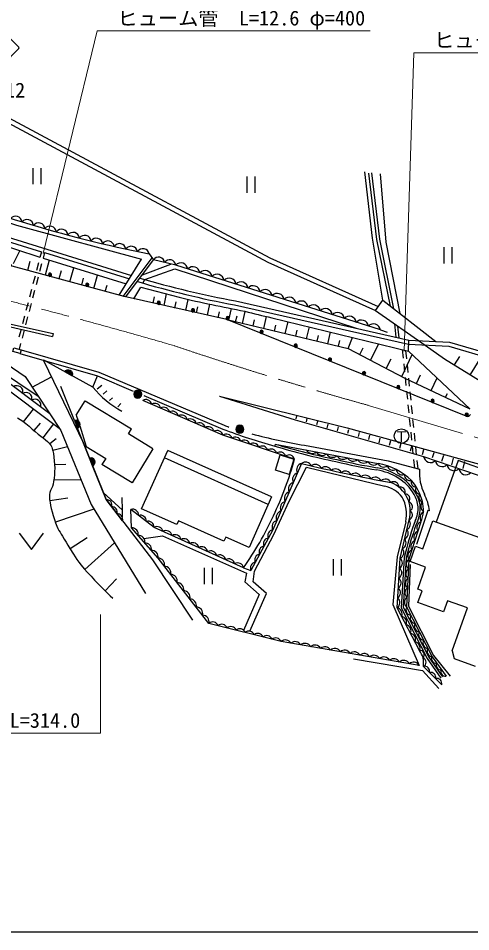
# Model space of a CAD drawing. Units: millimetres, scale not verified. Extents: x 40000 to 680000, y 20000 to 380000.
# Drawn here: x 474684 to 530604, y 205000 to 317804 of the extents above; entities that cross this region are included whole.
import ezdxf
from ezdxf.enums import TextEntityAlignment as Align

# ---------------------------------------------------------------- set-up
doc = ezdxf.new("R2010")
doc.units = ezdxf.units.MM
doc.header["$LTSCALE"] = 1000
doc.linetypes.add('CHAIN', pattern=[18.5, 12, -1.5, 3.5, -1.5])
for name, color, linetype, lineweight in [('M-BGD', 7, 'Continuous', 25), ('M-BMK', 2, 'CHAIN', 13), ('M-STR-HTXT', 7, 'Continuous', 13), ('M-STR-STRC', 7, 'Continuous', 25), ('M-TTL-BAND', 7, 'Continuous', 25)]:
    doc.layers.add(name, color=color, linetype=linetype, lineweight=lineweight)
doc.styles.add('ＭＳ ゴシック', font='')
doc.styles.get('ＭＳ ゴシック').set_extended_font_data('MS Gothic')

msp = doc.modelspace()

# ---------------------------------------------------------------- hatches: boundary and pattern name
at = {"layer": 'M-BGD'}
for points in [[(478790, 286121, 0.41422), (478590, 286321, 0.41422), (478390, 286121, 0.41422), (478590, 285921, 0.41422)], [(483413, 284871, 0.99999), (483013, 284871, 1)], [(492250, 282675, 0.99999), (491850, 282675, 0.99999)], [(496473, 281727, 0.41422), (496273, 281927, 0.41422), (496073, 281727, 0.41422), (496273, 281527, 0.41422)], [(500758, 280783, 0.99999), (500358, 280783, 1)], [(504953, 279068, 0.99999), (504553, 279068, 1)], [(509179, 277366, 0.41422), (508979, 277566, 0.41422), (508779, 277366, 0.41422), (508979, 277166, 0.41422)], [(513405, 275665, 0.41422), (513205, 275865, 0.41422), (513005, 275665, 0.41422), (513205, 275465, 0.41422)], [(480439, 274144, -1), (481316, 273664)], [(517630, 273963, 0.41422), (517430, 274163, 0.41422), (517230, 273963, 0.41422), (517430, 273763, 0.41422)], [(489950, 271388, 0.41421), (489450, 271888, 0.41421), (488950, 271388, 1)], [(521856, 272261, 0.99999), (521456, 272261, 0.99999)], [(526082, 270559, 0.99999), (525682, 270559, 0.99999)], [(530308, 268857, 0.99999), (529908, 268857, 0.99999)], [(482008, 267202, 1), (481637, 268130)], [(502564, 267052, 1), (501564, 267052, 0.41421), (502064, 266552, 0.41421)], [(483866, 262549, 1), (483495, 263477)]]:
    msp.add_hatch(color=256, dxfattribs=at).paths.add_polyline_path(points)

# ---------------------------------------------------------------- linework, layer by layer
for p, q in [((476466, 299311), (476466, 297311)), ((477466, 299311), (477466, 297311)), ((502935, 298245), (502935, 296245)), ((503935, 298245), (503935, 296245)), ((468226, 292386), (488686, 286055)), ((475373, 292022), (489926, 288046)), ((471665, 290799), (477551, 288978)), ((474087, 287512), (474899, 289097)), ((477551, 288978), (477367, 288281)), ((477933, 288859), (477752, 288169)), ((477933, 288859), (488412, 285617)), ((527273, 289540), (527273, 287540)), ((528273, 289540), (528273, 287540)), ((476110, 287771), (475811, 286665)), ((477753, 288176), (488026, 284997)), ((478520, 287939), (478014, 286069)), ((487154, 283597), (489926, 288046)), ((487660, 283461), (491215, 288214)), ((487977, 283384), (491398, 287957)), ((490873, 288695), (491398, 287957)), ((477189, 287604), (476935, 286637)), ((477573, 287492), (477319, 286525)), ((479970, 286625), (479697, 285614)), ((481061, 285245), (481536, 287001)), ((490019, 286114), (493549, 287457)), ((476757, 285960), (476502, 284993)), ((477141, 285848), (476887, 284881)), ((482537, 284846), (482767, 285698)), ((484012, 284447), (484459, 286099)), ((451764, 284628), (478924, 278522)), ((451840, 284969), (479001, 278863)), ((476324, 284316), (476070, 283348)), ((485440, 284061), (485656, 284862)), ((488980, 283159), (489819, 284605)), ((489819, 284605), (494555, 283362)), ((490336, 284470), (490338, 284480)), ((476709, 284204), (476454, 283237)), ((491344, 282628), (491517, 283398)), ((492698, 282325), (493021, 283765)), ((475892, 282671), (475638, 281704)), ((476276, 282560), (476022, 281593)), ((494042, 282023), (494212, 282783)), ((495386, 281721), (495694, 283092)), ((496722, 281422), (496891, 282172)), ((498058, 281122), (498366, 282495)), ((501421, 282405), (522904, 277550)), ((501522, 282894), (522972, 278048)), ((518826, 281716), (519730, 282980)), ((519730, 282980), (526288, 277892)), ((475460, 281027), (475205, 280060)), ((475844, 280916), (475589, 279949)), ((499385, 280824), (499551, 281565)), ((500712, 280526), (501031, 281950)), ((501545, 280327), (501721, 281065)), ((502378, 280128), (502732, 281608)), ((505027, 279496), (505379, 280971)), ((518826, 281716), (524992, 277452)), ((503702, 279812), (503879, 280551)), ((506003, 280827), (522911, 276710)), ((506350, 279180), (506526, 279915)), ((507674, 278863), (508024, 280328)), ((521400, 278403), (521220, 280061)), ((521761, 278321), (521600, 279798)), ((475027, 279383), (474773, 278416)), ((475411, 279272), (475157, 278305)), ((479001, 278863), (478924, 278522)), ((508992, 278548), (509167, 279278)), ((510311, 278233), (510658, 279688)), ((511625, 277920), (511798, 278644)), ((512939, 277606), (513284, 279050)), ((519437, 279312), (520255, 279043)), ((474979, 277628), (474797, 276937)), ((514248, 277293), (514419, 278013)), ((515449, 277006), (516008, 278391)), ((518215, 275589), (519266, 277596)), ((522904, 277550), (527887, 277316)), ((522911, 276710), (522972, 278048)), ((522972, 278048), (527971, 277813)), ((527971, 277813), (537166, 275110)), ((475039, 276872), (484647, 274119)), ((516886, 276284), (517325, 277123)), ((522287, 275842), (522179, 276888)), ((522700, 275737), (522592, 276788)), ((522911, 276710), (530499, 269567)), ((527887, 277316), (537025, 274631)), ((470471, 275621), (477145, 271130)), ((483913, 272246), (477843, 275562)), ((520154, 274573), (520767, 275743)), ((522093, 273557), (523381, 276268)), ((529205, 276052), (528564, 275021)), ((531945, 276070), (530533, 273798)), ((470402, 274182), (479749, 267174)), ((478570, 268966), (470771, 274799)), ((484647, 274119), (500142, 267537)), ((522461, 274151), (522359, 275146)), ((522874, 274045), (522772, 275040)), ((476409, 272250), (478794, 273531)), ((483913, 272246), (484480, 273646)), ((522635, 272460), (522533, 273455)), ((523048, 272354), (522946, 273349)), ((523894, 272702), (524408, 273785)), ((525694, 271847), (526441, 273420)), ((481634, 268139), (479965, 272319)), ((484423, 272056), (485016, 272478)), ((485187, 271386), (485624, 271776)), ((485951, 270622), (486326, 270949)), ((489450, 271388), (489451, 271388)), ((490195, 271219), (499955, 267073)), ((522809, 270769), (522707, 271764)), ((523222, 270663), (523120, 271658)), ((527492, 270993), (527725, 271484)), ((486981, 269811), (487355, 270247)), ((522983, 269078), (522880, 270073)), ((523396, 268972), (523293, 269967)), ((475333, 267971), (476584, 269529)), ((481858, 268795), (482076, 268097)), ((509070, 268713), (508968, 268329)), ((477389, 267783), (476628, 266898)), ((479039, 267706), (477723, 266002)), ((482277, 267456), (483068, 264923)), ((510359, 268369), (510254, 267973)), ((511649, 268025), (511537, 267605)), ((512938, 267682), (512809, 267199)), ((523157, 267387), (523054, 268382)), ((523570, 267281), (523467, 268276)), ((483495, 263477), (482012, 267193)), ((488293, 266487), (488667, 267103)), ((491317, 264652), (488293, 266487)), ((502064, 267052), (502065, 267052)), ((514227, 267338), (514098, 266855)), ((515516, 266994), (515388, 266511)), ((516806, 266650), (516677, 266167)), ((518095, 266307), (517952, 265769)), ((523331, 265696), (523228, 266691)), ((523744, 265590), (523641, 266585)), ((479354, 265888), (478581, 265233)), ((506453, 265210), (506382, 264971)), ((506453, 265210), (519155, 262821)), ((519384, 265963), (519230, 265383)), ((520674, 265619), (520519, 265038)), ((521963, 265275), (521802, 264671)), ((480771, 264869), (478948, 264426)), ((483068, 264923), (485493, 263451)), ((506000, 258704), (493152, 264437)), ((510051, 265069), (520414, 263143)), ((523288, 264914), (523112, 264332)), ((523505, 264005), (523402, 265000)), ((523918, 263899), (523815, 264894)), ((524786, 264519), (524609, 263895)), ((526054, 264155), (525836, 263531)), ((483866, 262549), (483495, 263477)), ((485493, 263451), (485029, 262687)), ((505587, 257778), (492739, 263512)), ((520414, 263143), (524277, 262103)), ((523684, 262263), (523576, 263309)), ((524097, 262152), (523989, 263203)), ((524776, 263701), (534975, 260204)), ((529048, 263197), (526330, 255595)), ((527219, 263791), (527000, 263064)), ((528425, 263500), (528206, 262668)), ((533640, 261555), (529048, 263197)), ((529834, 263087), (529631, 262203)), ((480561, 262712), (479176, 262664)), ((485538, 258360), (483866, 262549)), ((508181, 258189), (510310, 262353)), ((510310, 262353), (519971, 260037)), ((479073, 260789), (482415, 260830)), ((480807, 258536), (478578, 258220)), ((487553, 255758), (485538, 258360)), ((487561, 257047), (487525, 258614)), ((506000, 258704), (503212, 252458)), ((484036, 257203), (479280, 255558)), ((506278, 254040), (508181, 258189)), ((488686, 254868), (488612, 257161)), ((525291, 257025), (523881, 252816)), ((525514, 256977), (525291, 257025)), ((494481, 255734), (494283, 255290)), ((500096, 253228), (494481, 255734)), ((522584, 255623), (521531, 251299)), ((521898, 251135), (522974, 255861)), ((524452, 255623), (522965, 250993)), ((503892, 249517), (506278, 254040)), ((483193, 253624), (481086, 252295)), ((486563, 253041), (482894, 249746)), ((500327, 253745), (500096, 253228)), ((503212, 252458), (500327, 253745)), ((522563, 251992), (522357, 251197)), ((522822, 251949), (522625, 251157)), ((523105, 250708), (523780, 252597)), ((523780, 252597), (524663, 252282)), ((513594, 250990), (513594, 248990)), ((514594, 250990), (514594, 248990)), ((521531, 251299), (520969, 245404)), ((521500, 244982), (521898, 251135)), ((522357, 251197), (522000, 245013)), ((522625, 251157), (522253, 245067)), ((522965, 250993), (522677, 245109)), ((525025, 250021), (523105, 250708)), ((497665, 249924), (497665, 247924)), ((498665, 249924), (498665, 247924)), ((502532, 249956), (503444, 249628)), ((503720, 248207), (503892, 249517)), ((524054, 247306), (525025, 250021)), ((486843, 248571), (485405, 247108)), ((505358, 246788), (503720, 248207)), ((524588, 247116), (524054, 247306)), ((524061, 245641), (524588, 247116)), ((503285, 242117), (505358, 246788)), ((520969, 245404), (524222, 237884)), ((524261, 239742), (521500, 244982)), ((522000, 245013), (525208, 238750)), ((522253, 245067), (525424, 238889)), ((522677, 245109), (525819, 238949)), ((527248, 244502), (524061, 245641)), ((527736, 245869), (527248, 244502)), ((530200, 244989), (527736, 245869)), ((528308, 239697), (530200, 244989)), ((528308, 239697), (528568, 238733)), ((525208, 238750), (526923, 236313)), ((525424, 238889), (527129, 236464)), ((525819, 238949), (527550, 236547)), ((528568, 238733), (531160, 237806)), ((527013, 235508), (524747, 237764))]:
    msp.add_line(p, q, dxfattribs=at)
for points in [[(454715, 315572), (505782, 288235), (519182, 282214)], [(454725, 314886), (505518, 287696), (518826, 281716)], [(519730, 282980), (518461, 290646), (517502, 298834)], [(520690, 282235), (519012, 290472), (518029, 298660)], [(521115, 281906), (519358, 290528), (518377, 298702)], [(519421, 298577), (520099, 290155), (521850, 281335)], [(530034, 268671), (500452, 280585), (487784, 283427), (473915, 287178), (471389, 290516)], [(471621, 290209), (474339, 289282), (477368, 288283)], [(519437, 279312), (494152, 287317), (491398, 287957)], [(490095, 285091), (490334, 285543), (494030, 286853), (516437, 279524)], [(500452, 280585), (515449, 277006), (522356, 273421), (530499, 269567)], [(469362, 277765), (475544, 273563), (479943, 266880), (483706, 257744), (490395, 246765)], [(474899, 276392), (484480, 273646), (488888, 271774)], [(524992, 277452), (527376, 275759), (533903, 271704), (534687, 266452), (538031, 265824)], [(477821, 275554), (482730, 265343), (485538, 258360), (491281, 250944), (496205, 243493)], [(499546, 271126), (508915, 268228), (524776, 263701)], [(499546, 271126), (515331, 267231), (534979, 261840)], [(481858, 268795), (482941, 270578), (488667, 267103)], [(508829, 263368), (499986, 266316), (490074, 270620)], [(474591, 268453), (474913, 268264), (475255, 268032), (475627, 267742), (476019, 267418), (476413, 267082), (476793, 266756), (477139, 266463), (477457, 266207), (477760, 265973), (478039, 265754), (478285, 265546), (478490, 265340), (478644, 265159), (478751, 265008), (478828, 264853), (478891, 264660), (478955, 264397), (479024, 264041), (479087, 263613), (479139, 263149), (479175, 262680), (479191, 262241), (479181, 261823), (479151, 261405), (479105, 260997), (479047, 260613), (478984, 260264), (478900, 259969), (478793, 259718), (478683, 259486), (478593, 259247), (478543, 258974), (478537, 258668), (478560, 258348), (478608, 258011), (478676, 257655), (478761, 257278), (478869, 256858), (479003, 256396), (479153, 255925), (479307, 255480), (479454, 255095), (479587, 254793), (479715, 254554), (479846, 254339), (479991, 254111), (480161, 253833), (480362, 253493), (480586, 253115), (480825, 252719), (481068, 252323), (481521, 251605), (481723, 251282), (481933, 250960), (482172, 250622), (482462, 250250), (482822, 249827), (483236, 249365), (483678, 248889), (484120, 248422), (484535, 247990), (484925, 247588), (485311, 247201), (485685, 246833), (486043, 246489), (486379, 246174)], [(491317, 264652), (488752, 260428), (485029, 262687)], [(494283, 255290), (489935, 257230), (493152, 264437)], [(509686, 262832), (506134, 254611), (503444, 249628)], [(487556, 256187), (487561, 257047), (485177, 259257)], [(502532, 249956), (491466, 254939), (488612, 257161)], [(524663, 252282), (525902, 255749), (537343, 251659)], [(474801, 254203), (476301, 252203), (477801, 254203)], [(524222, 237884), (507168, 240832), (498254, 243078), (491961, 251149), (488686, 254868)], [(490219, 253565), (492504, 253910), (502909, 249268), (502691, 248223), (504438, 246632), (502536, 242217)], [(523117, 250352), (522898, 245221), (526018, 239123), (528045, 236565)], [(516127, 238713), (524642, 237239), (526678, 235040)]]:
    msp.add_lwpolyline(points, dxfattribs=at)
for points in [[(478790, 286121, 0.41422), (478590, 286321, 0.41422), (478390, 286121, 0.41422), (478590, 285921, 0.41422)], [(483413, 284871, 0.99999), (483013, 284871, 1)], [(492250, 282675, 0.99999), (491850, 282675, 0.99999)], [(496473, 281727, 0.41422), (496273, 281927, 0.41422), (496073, 281727, 0.41422), (496273, 281527, 0.41422)], [(500758, 280783, 0.99999), (500358, 280783, 1)], [(504953, 279068, 0.99999), (504553, 279068, 1)], [(509179, 277366, 0.41422), (508979, 277566, 0.41422), (508779, 277366, 0.41422), (508979, 277166, 0.41422)], [(513405, 275665, 0.41422), (513205, 275865, 0.41422), (513005, 275665, 0.41422), (513205, 275465, 0.41422)], [(480439, 274144, -1), (481316, 273664)], [(517630, 273963, 0.41422), (517430, 274163, 0.41422), (517230, 273963, 0.41422), (517430, 273763, 0.41422)], [(489950, 271388, 0.41421), (489450, 271888, 0.41421), (488950, 271388, 1)], [(521856, 272261, 0.99999), (521456, 272261, 0.99999)], [(526082, 270559, 0.99999), (525682, 270559, 0.99999)], [(530308, 268857, 0.99999), (529908, 268857, 0.99999)], [(482008, 267202, 1), (481637, 268130)], [(502564, 267052, 1), (501564, 267052, 0.41421), (502064, 266552, 0.41421)], [(483866, 262549, 1), (483495, 263477)]]:
    msp.add_lwpolyline(points, format="xyb", close=True, dxfattribs=at)
for points in [[(474143, 277115), (475039, 276872), (474908, 276389), (474012, 276633)], [(507064, 263876), (508748, 263345), (508159, 261473), (506474, 262003)]]:
    msp.add_lwpolyline(points, close=True, dxfattribs=at)
msp.add_circle((522039, 266199), 900, dxfattribs=at)
for centre, radius, start, end in [((482416, 318391), 26749, 219.86508, 254.23649), ((481458, 316896), 25607, 223.33971, 256.25381), ((474364, 292581), 788, 4.87524, 140.47307), ((475771, 292155), 794, 5.35108, 141.6045), ((525735, 460590), 175395, 253.23696, 258.53515), ((477189, 291741), 794, 5.83273, 142.08615), ((478610, 291339), 794, 6.31439, 142.56781), ((480035, 290949), 794, 6.79604, 143.04946), ((481462, 290570), 794, 7.2777, 143.53112), ((482893, 290204), 794, 7.75935, 144.01277), ((484327, 289850), 794, 8.241, 144.49442), ((485764, 289508), 794, 8.72266, 144.97608), ((487203, 289178), 794, 9.20431, 145.45773), ((488646, 288860), 794, 9.68596, 145.93938), ((490091, 288554), 794, 10.16762, 146.42104), ((492030, 287554), 750, 6.35854, 147.45167), ((493406, 287234), 750, 6.35854, 147.45167), ((494787, 286740), 858, 7.11537, 137.75148), ((496274, 286269), 858, 7.11537, 137.75148), ((497762, 285798), 858, 7.11537, 137.75148), ((523849, 402187), 121364, 253.6693, 259.39899), ((499249, 285327), 858, 7.11537, 137.75148), ((500736, 284856), 858, 7.11537, 137.75148), ((523849, 402187), 121864, 253.58163, 259.39461), ((502224, 284385), 858, 7.11537, 137.75148), ((503711, 283914), 858, 7.11537, 137.75148), ((505199, 283444), 858, 7.11537, 137.75148), ((529636, 428747), 149558, 256.43419, 259.61674), ((506686, 282973), 858, 7.11537, 137.75148), ((508173, 282502), 858, 7.11537, 137.75148), ((509661, 282031), 858, 7.11537, 137.75148), ((511148, 281560), 858, 7.11537, 137.75148), ((523779, 360850), 81973, 255.08552, 257.47579), ((512635, 281089), 858, 7.11537, 137.75148), ((514123, 280618), 858, 7.11537, 137.75148), ((515610, 280148), 858, 7.11537, 137.75148), ((517097, 279677), 858, 7.11537, 137.75148), ((518585, 279206), 858, 7.11537, 137.75148), ((474530, 271695), 734, 341.78758, 124.62344), ((493176, 279832), 11973, 219.31599, 241.61642), ((475644, 270862), 734, 341.78758, 124.62344), ((476758, 270029), 734, 341.78758, 124.62344), ((490445, 269968), 751, 13.41851, 119.63052), ((491547, 269490), 751, 13.41851, 119.63052), ((492648, 269011), 751, 13.41851, 119.63052), ((493749, 268533), 751, 13.41851, 119.63052), ((494850, 268055), 751, 13.41851, 119.63052), ((530183, 269042), 400, 248.06371, 338.06406), ((495952, 267576), 751, 13.41851, 119.63052), ((497053, 267098), 751, 13.41851, 119.63052), ((498154, 266620), 751, 13.41851, 119.63052), ((524988, 332739), 69776, 249.13969, 249.63745), ((499255, 266142), 751, 13.41851, 119.63052), ((524988, 332739), 70276, 249.13201, 254.64597), ((500407, 265737), 716, 17.07272, 126.05738), ((520745, 329498), 65311, 254.74647, 260.57535), ((501512, 265369), 716, 17.07272, 126.05738), ((502618, 265000), 716, 17.07272, 126.05738), ((503723, 264632), 716, 17.07272, 126.05738), ((533159, 355618), 94270, 253.54297, 258.29695), ((504828, 264263), 716, 17.07272, 126.05738), ((505934, 263895), 716, 17.07272, 126.05738), ((533244, 355593), 94520, 253.48831, 258.21593), ((507039, 263527), 716, 17.07272, 126.05738), ((511000, 264911), 846, 209.5399, 309.15129), ((512270, 264672), 846, 209.5399, 309.15129), ((513540, 264433), 846, 209.5399, 309.15129), ((467659, 274701), 42701, 334.58094, 344.60995), ((508144, 263158), 716, 17.07272, 126.05738), ((509921, 262034), 832, 106.38271, 206.88655), ((510178, 262188), 810, 25.6463, 127.39521), ((531722, 336882), 75928, 256.45649, 260.3675), ((531498, 336944), 75678, 256.66043, 260.5318), ((514810, 264194), 846, 209.5399, 309.15129), ((516080, 263955), 846, 209.5399, 309.15129), ((517350, 263716), 846, 209.5399, 309.15129), ((518620, 263477), 846, 209.5399, 309.15129), ((525616, 263776), 843, 185.08357, 317.0593), ((527073, 263276), 843, 185.08357, 317.0593), ((557406, 459219), 202102, 256.34252, 259.5507), ((511405, 261898), 810, 26.00276, 127.75168), ((512633, 261616), 810, 26.35923, 128.10814), ((513864, 261341), 810, 26.71569, 128.46461), ((515096, 261074), 810, 27.07215, 128.82107), ((517824, 254992), 7133, 57.60309, 80.37139), ((517784, 255023), 7383, 57.39438, 80.13444), ((519841, 263148), 761, 205.49367, 306.67974), ((517860, 255149), 7780, 45.76119, 80.41892), ((521024, 262758), 761, 196.82924, 298.01531), ((522134, 262195), 761, 188.16481, 289.35087), ((530210, 261668), 5949, 175.80209, 206.14239), ((528530, 262777), 843, 185.08357, 317.0593), ((529987, 262277), 843, 185.08357, 317.0593), ((509413, 260859), 832, 106.38271, 206.88655), ((516329, 260815), 810, 27.42862, 129.17753), ((517564, 260563), 810, 27.78508, 129.534), ((518801, 260319), 810, 28.14155, 129.89046), ((520039, 260083), 810, 28.49801, 130.24693), ((518962, 256456), 5290, 28.79061, 59.51714), ((518974, 256456), 5540, 29.28123, 59.77636), ((523146, 261471), 761, 179.50037, 280.68644), ((523803, 260492), 564, 155.85612, 275.82756), ((518184, 256434), 6667, 14.82346, 40.04552), ((508906, 259685), 832, 106.38271, 206.88655), ((519068, 256166), 3974, 39.23113, 76.86892), ((521089, 259939), 629, 356.88302, 122.47424), ((519341, 256949), 3793, 343.32779, 68.16206), ((521886, 259298), 629, 339.91616, 105.50739), ((524336, 259627), 564, 147.44877, 267.42021), ((485596, 257711), 652, 340.40859, 95.10325), ((508399, 258511), 832, 106.38271, 206.88655), ((517998, 256528), 4674, 348.84006, 27.42015), ((522460, 258453), 629, 322.94931, 88.54053), ((520581, 257155), 3538, 5.38907, 31.50701), ((520589, 257164), 3788, 5.09859, 31.89055), ((524736, 258693), 564, 139.04141, 259.01286), ((519324, 256184), 6241, 7.30678, 27.30287), ((486267, 256844), 652, 340.40859, 95.10325), ((507891, 257336), 832, 106.38271, 206.88655), ((522764, 257477), 629, 305.98246, 71.57368), ((520101, 257386), 4004, 335.78435, 1.4384), ((520111, 257366), 4254, 336.21125, 1.82207), ((525384, 257567), 947, 142.84937, 227.70955), ((520801, 257144), 3955, 337.38615, 14.57723), ((486939, 255977), 652, 340.40859, 95.10325), ((488808, 256431), 756, 359.18211, 105.00293), ((489759, 255690), 756, 359.18211, 105.00293), ((468767, 273668), 41259, 324.91974, 335.21499), ((507384, 256162), 832, 106.38271, 206.88655), ((522769, 256455), 629, 289.0156, 54.60683), ((525279, 256084), 947, 124.25383, 209.11401), ((490711, 254949), 756, 359.18211, 105.00293), ((491829, 254267), 764, 13.14039, 118.3739), ((506876, 254987), 832, 106.38271, 206.88655), ((555205, 243705), 33678, 159.05389, 165.75431), ((522389, 255372), 762, 294.48258, 39.85986), ((555203, 243648), 33428, 158.95952, 165.62182), ((524710, 254902), 766, 109.66451, 214.73104), ((488728, 254080), 790, 349.68643, 93.04161), ((489547, 253150), 790, 349.68643, 93.04161), ((492936, 253768), 764, 13.14039, 118.3739), ((494042, 253270), 764, 13.14039, 118.3739), ((506204, 253930), 684, 95.80841, 207.46183), ((522120, 254191), 762, 294.48258, 39.85986), ((524338, 253744), 766, 109.66451, 214.73104), ((490366, 252220), 790, 349.68643, 93.04161), ((495149, 252772), 764, 13.14039, 118.3739), ((496255, 252273), 764, 13.14039, 118.3739), ((505666, 252933), 684, 95.80841, 207.46183), ((521851, 253010), 762, 294.48258, 39.85986), ((523966, 252587), 766, 109.66451, 214.73104), ((491185, 251290), 790, 349.68643, 93.04161), ((497362, 251775), 764, 13.14039, 118.3739), ((498468, 251277), 764, 13.14039, 118.3739), ((504589, 250940), 684, 95.80841, 207.46183), ((505127, 251937), 684, 95.80841, 207.46183), ((521582, 251828), 762, 294.48258, 39.85986), ((523595, 251429), 766, 109.66451, 214.73104), ((491935, 250317), 832, 347.69004, 88.19777), ((499575, 250779), 764, 13.14039, 118.3739), ((500681, 250280), 764, 13.14039, 118.3739), ((501788, 249782), 764, 13.14039, 118.3739), ((504051, 249944), 684, 95.80841, 207.46183), ((521375, 250551), 784, 304.40841, 48.19482), ((523364, 250384), 728, 123.21498, 231.17005), ((492722, 249308), 832, 347.69004, 88.19777), ((521296, 249320), 784, 304.40841, 48.19482), ((523306, 249207), 728, 123.21498, 231.17005), ((493508, 248299), 832, 347.69004, 88.19777), ((521216, 248090), 784, 304.40841, 48.19482), ((523249, 248030), 728, 123.21498, 231.17005), ((494295, 247291), 832, 347.69004, 88.19777), ((495082, 246282), 832, 347.69004, 88.19777), ((521137, 246859), 784, 304.40841, 48.19482), ((523191, 246853), 728, 123.21498, 231.17005), ((495868, 245273), 832, 347.69004, 88.19777), ((521057, 245629), 784, 304.40841, 48.19482), ((523133, 245677), 728, 123.21498, 231.17005), ((496655, 244264), 832, 347.69004, 88.19777), ((521391, 244256), 735, 334.05451, 81.50473), ((523298, 244779), 704, 152.02854, 262.02614), ((497442, 243255), 832, 347.69004, 88.19777), ((521944, 243208), 735, 334.05451, 81.50473), ((523822, 243753), 704, 152.02854, 262.02614), ((498714, 242549), 700, 20.7098, 131.00551), ((499828, 242269), 700, 20.7098, 131.00551), ((500942, 241988), 700, 20.7098, 131.00551), ((522496, 242160), 735, 334.05451, 81.50473), ((524346, 242726), 704, 152.02854, 262.02614), ((502056, 241707), 700, 20.7098, 131.00551), ((503170, 241426), 700, 20.7098, 131.00551), ((504284, 241146), 700, 20.7098, 131.00551), ((505399, 240865), 700, 20.7098, 131.00551), ((523048, 241112), 735, 334.05451, 81.50473), ((524869, 241699), 704, 152.02854, 262.02614), ((506513, 240584), 700, 20.7098, 131.00551), ((507694, 240247), 787, 28.41483, 131.97298), ((508912, 240036), 787, 28.41483, 131.97298), ((510130, 239826), 787, 28.41483, 131.97298), ((511348, 239615), 787, 28.41483, 131.97298), ((523600, 240064), 735, 334.05451, 81.50473), ((525393, 240672), 704, 152.02854, 262.02614), ((512566, 239405), 787, 28.41483, 131.97298), ((513785, 239194), 787, 28.41483, 131.97298), ((515003, 238984), 787, 28.41483, 131.97298), ((516221, 238773), 787, 28.41483, 131.97298), ((517439, 238563), 787, 28.41483, 131.97298), ((522296, 238211), 2491, 349.6718, 37.93963), ((524304, 239184), 559, 317.30076, 94.44459), ((525917, 239646), 704, 152.02854, 262.02614), ((518657, 238352), 787, 28.41483, 131.97298), ((519875, 238141), 787, 28.41483, 131.97298), ((521094, 237931), 787, 28.41483, 131.97298), ((522312, 237720), 787, 28.41483, 131.97298), ((523530, 237510), 787, 28.41483, 131.97298), ((524527, 238278), 559, 293.16684, 70.31067), ((526315, 238698), 556, 153.18648, 278.38008), ((526892, 237898), 556, 153.18648, 278.38008), ((524896, 237159), 624, 346.38793, 103.8755), ((525652, 236407), 624, 346.38793, 103.8755), ((527469, 237097), 556, 153.18648, 278.38008), ((526407, 235655), 624, 346.38793, 103.8755)]:
    msp.add_arc(centre, radius, start, end, dxfattribs=at)
at = {"layer": 'M-BMK'}
msp.add_line((518101, 269958), (534868, 264961), dxfattribs=at)
for centre, radius, start, end in [((341279, -244831), 544059, 73.7051, 76.14016), ((642973, 720105), 467146, 251.39473, 254.49581)]:
    msp.add_arc(centre, radius, start, end, dxfattribs=at)
at = {"layer": 'M-STR-HTXT'}
for points in [[(477745, 288775), (484444, 316262), (518194, 316262)], [(522387, 276705), (523566, 313532), (557316, 313532)], [(484867, 244183), (484867, 229533), (456117, 229533)]]:
    msp.add_lwpolyline(points, dxfattribs=at)
at = {"layer": 'M-STR-STRC'}
msp.add_lwpolyline([(470698, 318288), (470654, 318319), (470602, 318330), (470549, 318318), (470507, 318288), (466461, 314243), (466430, 314198), (466419, 314147), (466431, 314094), (466461, 314051), (470507, 310006), (470551, 309975), (470602, 309964), (470656, 309975), (470698, 310006), (474744, 314051), (474775, 314096), (474786, 314147), (474774, 314200), (474744, 314243)], close=True, dxfattribs=at)
at = {"layer": 'M-TTL-BAND'}
msp.add_line((40000, 205000), (579000, 205000), dxfattribs=at)

# ---------------------------------------------------------------- texts
at = {"layer": 'M-BGD', "style": 'ＭＳ ゴシック'}
msp.add_text('Ｔ', height=1320, dxfattribs=at).set_placement((522034, 266136), align=Align.MIDDLE_CENTER)
at = {"layer": 'M-STR-HTXT', "style": 'ＭＳ ゴシック'}
for s, p in [('\u3000ヒューム管\u3000L=12.6 φ=400', (484444, 316362)), ('\u3000ヒューム管\u3000L=14.7 φ=400', (523566, 313632)), ('\u3000\u3000\u3000\u3000側溝\u3000L=314.0\u3000', (456117, 229633))]:
    msp.add_text(s, height=1833, dxfattribs=at).set_placement(p, align=Align.BOTTOM_LEFT)
at = {"layer": 'M-STR-STRC', "style": 'ＭＳ ゴシック'}
msp.add_text('212', height=1833, dxfattribs=at).set_placement((473674, 307467), align=Align.BOTTOM_CENTER)

doc.saveas('drawing.dxf')
